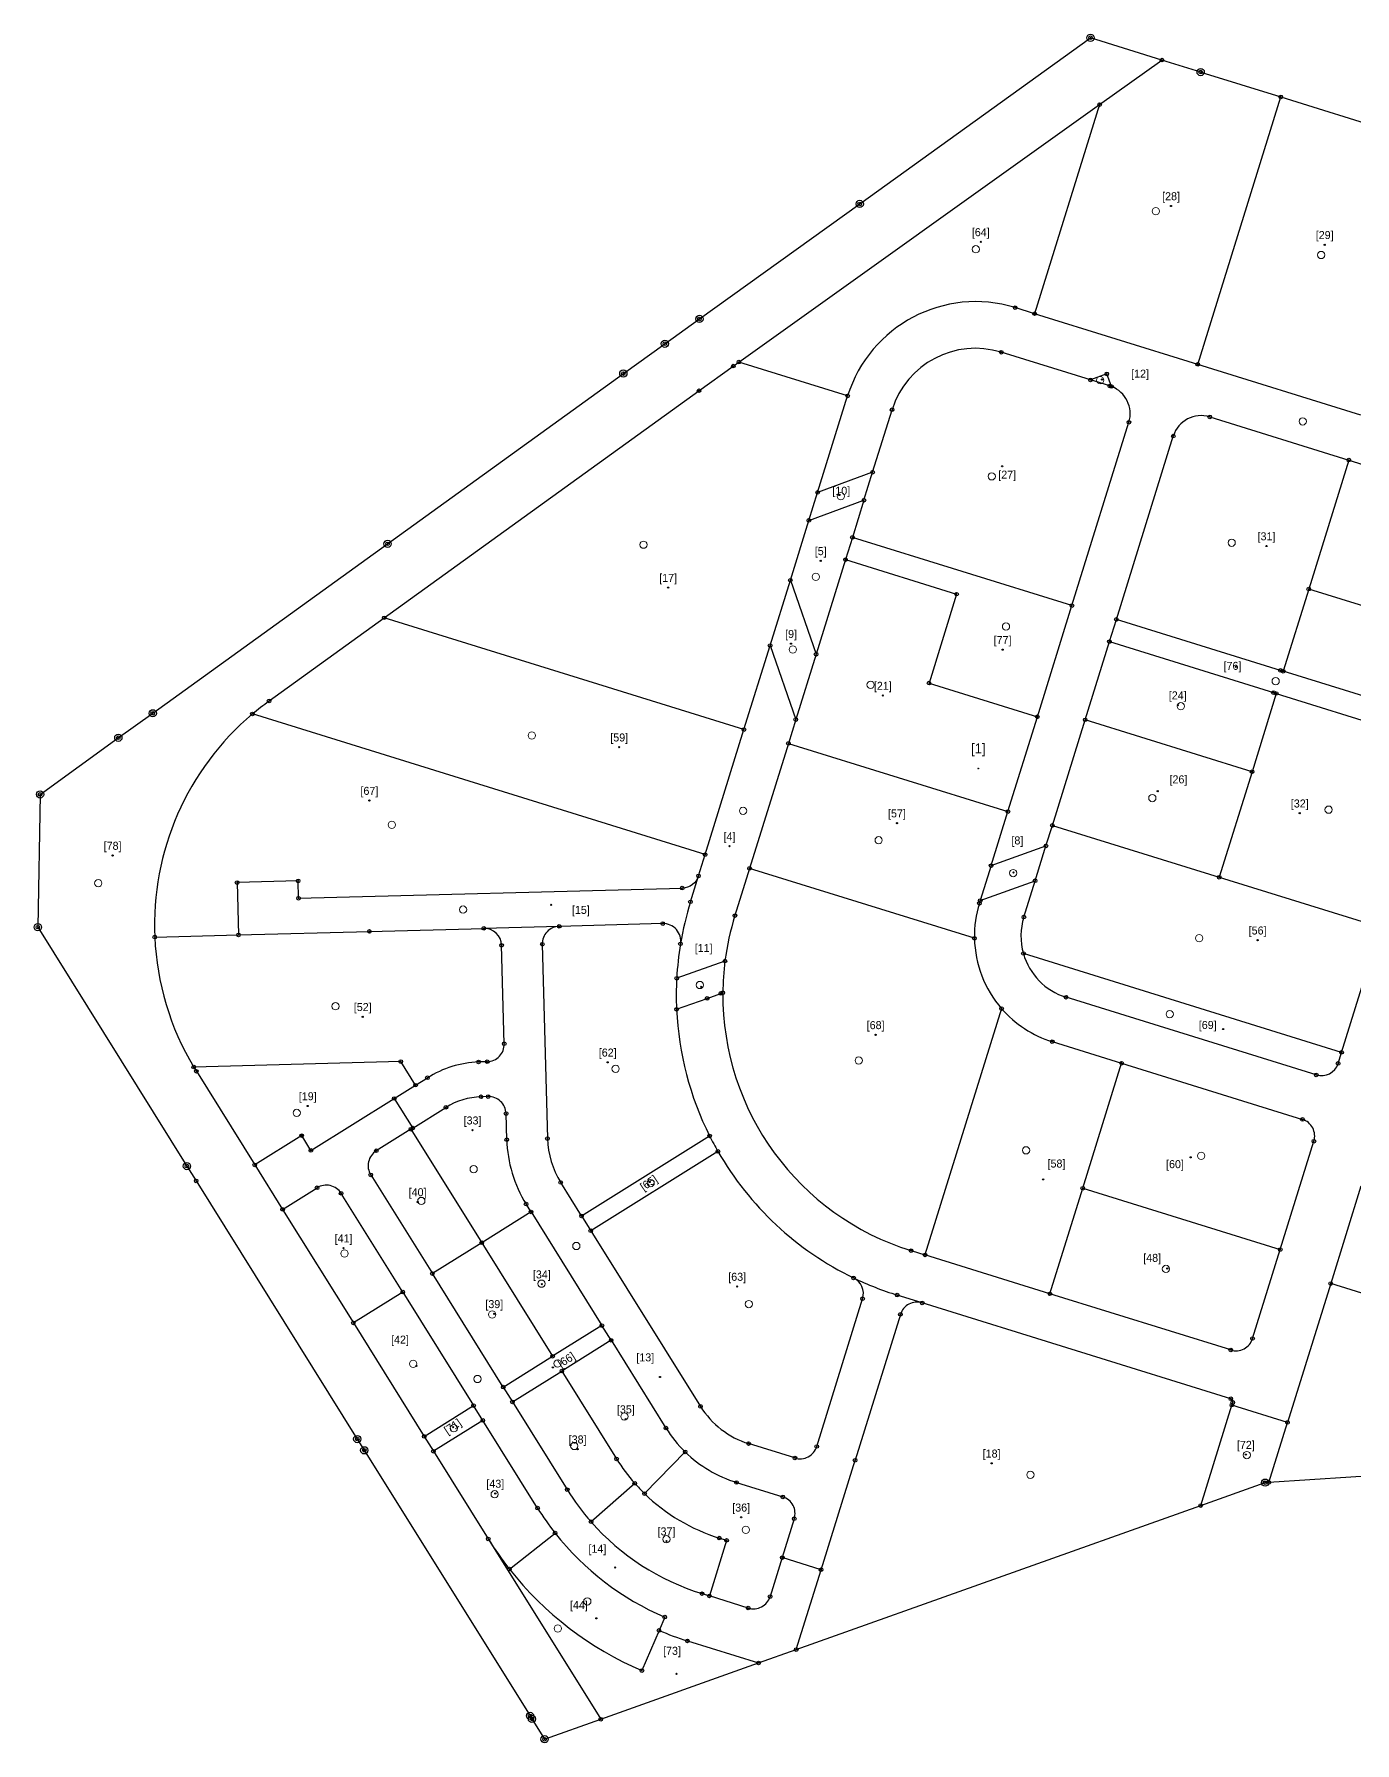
# Model space of a CAD drawing. Header units: metres. Extents: x 187012 to 187735, y 652446 to 653052.
# Drawn here: x 187012 to 187466, y 652446 to 653034 of the extents above; entities that cross this region are included whole.
import ezdxf
from ezdxf.enums import TextEntityAlignment as Align

# ---------------------------------------------------------------- set-up
doc = ezdxf.new("R2010")
doc.units = ezdxf.units.M
for name, color, linetype in [('C1603_0', 40, 'Continuous'), ('C1603_1', 40, 'Continuous'), ('C1610_0', 6, 'Continuous'), ('C1650', 5, 'Continuous'), ('C1662', 3, 'Continuous'), ('Ud_NewPoints', 7, 'Continuous')]:
    doc.layers.add(name, color=color, linetype=linetype)
doc.layers.add('pcls011', color=4, linetype='Continuous', lineweight=0)
doc.styles.add('HEBTXT', font='HEBTXT.shx')

# ---------------------------------------------------------------- blocks, each defined once
blk = doc.blocks.new('C1610')
for radius in [1, 0.5]:
    blk.add_circle((0, 0, 1), radius)
at = {"color": 255}
blk.add_point((0, 0), dxfattribs=at)
at = {"style": 'HEBTXT'}
blk.add_attdef('POINT_NAME', text='', height=1.2, dxfattribs=at).set_placement((0, 1.5), align=Align.BOTTOM_CENTER)
blk.add_attdef('MARK_DESC', text='', height=1.2, dxfattribs=at).set_placement((0.03, -1.73), align=Align.TOP_CENTER)
at = {"style": 'HEBTXT', "flags": 1}
for tag, p in [('MARK', (0, -4.26)), ('SOURCE', (0, -7.26)), ('CLASS', (0, -5.76)), ('TOPO', (0, -8.76)), ('COMMENT', (0, -11.76)), ('HEIGHT', (0, -10.26))]:
    blk.add_attdef(tag, text='', height=1, dxfattribs=at).set_placement(p, align=Align.MIDDLE)
blk = doc.blocks.new('C1603')
at = {"color": 255}
blk.add_circle((0, 0), 0.1, dxfattribs=at)
at = {"style": 'HEBTXT', "width": 3}
blk.add_attdef('CROSS', text='', height=4, dxfattribs=at).set_placement((0, 1.5), align=Align.MIDDLE)
at = {"color": 0, "style": 'HEBTXT'}
blk.add_attdef('PARCEL_NAME', text='', height=2.7, dxfattribs=at).set_placement((0, 1.5), align=Align.MIDDLE)
at = {"style": 'HEBTXT', "flags": 1}
for tag, p in [('PARCEL_STATUS', (0, -2.5)), ('GUSH', (0, -1)), ('PARCEL_SOURCE', (0, -4)), ('LEGAL_AREA', (0, -5.5)), ('PARCEL_PREVIOUS', (0, -8.5)), ('CALC_AREA', (0, -7)), ('GUSH_PREVIOUS', (0, -10)), ('TABA_PLAN', (0, -11.5)), ('TABA_MIGRASH', (0, -13)), ('TABA_YEUD', (0, -14.5)), ('COMMENT', (0, -16))]:
    blk.add_attdef(tag, text='', height=1, dxfattribs=at).set_placement(p, align=Align.MIDDLE)
blk = doc.blocks.new('C1611')
blk.add_circle((0, 0), 0.5)
at = {"color": 255}
blk.add_point((0, 0), dxfattribs=at)
at = {"style": 'HEBTXT'}
blk.add_attdef('POINT_NAME', text='', height=1.2, dxfattribs=at).set_placement((0, 1.5), align=Align.BOTTOM_CENTER)
blk.add_attdef('MARK_DESC', text='', height=1.2, dxfattribs=at).set_placement((0, -1.51), align=Align.TOP_CENTER)
at = {"style": 'HEBTXT', "flags": 1}
for tag, p in [('MARK', (0, -4.22)), ('SOURCE', (0, -7.22)), ('CLASS', (0, -5.72)), ('TOPO', (0, -8.72)), ('COMMENT', (0, -11.72)), ('HEIGHT', (0, -10.22))]:
    blk.add_attdef(tag, text='', height=1, dxfattribs=at).set_placement(p, align=Align.MIDDLE)
blk = doc.blocks.new('MRK')
blk.add_circle((0, 0), 1)

msp = doc.modelspace()

# ---------------------------------------------------------------- linework, layer by layer
at = {"layer": 'C1650'}
for p, q in [((187295.97, 652975.37), (187375.28, 653032.48)), ((187399.85, 653024.84), (187375.28, 653032.48)), ((187413.15, 653020.7), (187399.85, 653024.84)), ((187413.15, 653020.7), (187440.69, 653012.15)), ((187440.69, 653012.15), (187496.74, 652994.73)), ((187240.87, 652935.84), (187295.97, 652975.37)), ((187229.01, 652927.33), (187240.87, 652935.84)), ((187214.72, 652917.08), (187229.01, 652927.33)), ((187133.7, 652858.55), (187214.72, 652917.08)), ((187052.98, 652800.29), (187133.7, 652858.55)), ((187041.15, 652791.9), (187052.98, 652800.29)), ((187014.26, 652772.43), (187041.15, 652791.9)), ((187014.26, 652772.43), (187013.48, 652726.78)), ((187013.48, 652726.78), (187064.72, 652644.66)), ((187064.72, 652644.66), (187067.9, 652639.57)), ((187067.9, 652639.57), (187123.27, 652550.84)), ((187123.27, 652550.84), (187125.69, 652546.96)), ((187125.69, 652546.96), (187182.67, 652455.67)), ((187413.15, 652527.96), (187435.31, 652535.85)), ((187436.59, 652535.93), (187435.31, 652535.85)), ((187498.59, 652539.89), (187436.59, 652535.93)), ((187274.15, 652478.47), (187413.15, 652527.96)), ((187261.21, 652473.86), (187274.15, 652478.47)), ((187206.95, 652454.54), (187261.21, 652473.86)), ((187182.67, 652455.67), (187183.32, 652454.63)), ((187183.32, 652454.63), (187187.66, 652447.67)), ((187187.66, 652447.67), (187206.95, 652454.54))]:
    msp.add_line(p, q, dxfattribs=at)
at = {"layer": 'C1662'}
for p, q in [((187378.43, 653009.55), (187399.85, 653024.84)), ((187412.14, 652920.24), (187440.69, 653012.15)), ((187254.42, 652921.01), (187378.43, 653009.55)), ((187378.43, 653009.55), (187356.09, 652937.65)), ((187356.09, 652937.65), (187349.39, 652939.73)), ((187412.14, 652920.24), (187356.09, 652937.65)), ((187375.26, 652914.89), (187344.63, 652924.4)), ((187240.72, 652911.18), (187252.52, 652919.66)), ((187252.52, 652919.66), (187254.42, 652921.01)), ((187291.81, 652909.39), (187254.42, 652921.01)), ((187468.18, 652902.82), (187412.14, 652920.24)), ((187132.54, 652833.11), (187240.72, 652911.18)), ((187380.9, 652916.97), (187375.26, 652914.89)), ((187381.89, 652912.84), (187375.26, 652914.89)), ((187382.5, 652912.62), (187380.9, 652916.97)), ((187281.5, 652876.2), (187291.81, 652909.39)), ((187300.41, 652883.15), (187307.09, 652904.65)), ((187368.89, 652837.31), (187388.47, 652900.32)), ((187416.27, 652902.17), (187464.08, 652887.33)), ((187384.17, 652832.56), (187403.75, 652895.58)), ((187300.41, 652883.15), (187281.5, 652876.2)), ((187297.42, 652873.53), (187300.41, 652883.15)), ((187464.08, 652887.33), (187450.3, 652842.98)), ((187464.08, 652887.33), (187513.74, 652871.92)), ((187278.51, 652866.59), (187281.5, 652876.2)), ((187278.51, 652866.59), (187297.42, 652873.53)), ((187297.42, 652873.53), (187293.45, 652860.75)), ((187272.12, 652846.02), (187278.51, 652866.59)), ((187293.45, 652860.75), (187291.08, 652853.11)), ((187368.89, 652837.31), (187293.45, 652860.75)), ((187291.08, 652853.11), (187280.97, 652820.58)), ((187291.08, 652853.11), (187329.28, 652841.24)), ((187265.15, 652823.57), (187272.12, 652846.02)), ((187272.12, 652846.02), (187280.97, 652820.58)), ((187329.28, 652841.24), (187319.78, 652810.68)), ((187450.3, 652842.98), (187441.53, 652814.74)), ((187505.69, 652825.77), (187450.3, 652842.98)), ((187357.02, 652799.11), (187368.89, 652837.31)), ((187092.97, 652804.56), (187132.54, 652833.11)), ((187256.17, 652794.7), (187132.54, 652833.11)), ((187381.8, 652824.92), (187384.17, 652832.56)), ((187440.55, 652815.04), (187384.17, 652832.56)), ((187256.17, 652794.7), (187265.15, 652823.57)), ((187265.15, 652823.57), (187274, 652798.15)), ((187373.45, 652798.05), (187381.8, 652824.92)), ((187381.8, 652824.92), (187438.17, 652807.41)), ((187280.97, 652820.58), (187274, 652798.15)), ((187441.53, 652814.74), (187440.55, 652815.04)), ((187496.92, 652797.53), (187441.53, 652814.74)), ((187319.78, 652810.68), (187357.02, 652799.11)), ((187439.15, 652807.1), (187430.81, 652780.23)), ((187438.17, 652807.41), (187439.15, 652807.1)), ((187439.15, 652807.1), (187494.54, 652789.89)), ((187242.82, 652751.72), (187087.23, 652800.07)), ((187242.82, 652751.72), (187256.17, 652794.7)), ((187274, 652798.15), (187271.45, 652789.95)), ((187346.9, 652766.51), (187357.02, 652799.11)), ((187362.18, 652761.76), (187373.45, 652798.05)), ((187430.81, 652780.23), (187373.45, 652798.05)), ((187271.45, 652789.95), (187258.1, 652746.97)), ((187271.45, 652789.95), (187346.9, 652766.51)), ((187430.81, 652780.23), (187419.53, 652743.94)), ((187341.12, 652747.93), (187346.9, 652766.51)), ((187359.98, 652754.71), (187362.18, 652761.76)), ((187362.18, 652761.76), (187419.53, 652743.94)), ((187341.12, 652747.93), (187359.98, 652754.71)), ((187356.26, 652742.72), (187359.98, 652754.71)), ((187240.55, 652744.42), (187242.82, 652751.72)), ((187258.1, 652746.97), (187253.06, 652730.74)), ((187335.4, 652722.96), (187258.1, 652746.97)), ((187341.12, 652747.93), (187337.4, 652735.94)), ((187102.94, 652742.68), (187081.97, 652742.12)), ((187081.97, 652742.12), (187082.45, 652724.13)), ((187103.1, 652736.74), (187102.94, 652742.68)), ((187237.78, 652735.49), (187240.55, 652744.42)), ((187337.4, 652735.94), (187356.26, 652742.72)), ((187352.38, 652730.25), (187356.26, 652742.72)), ((187419.53, 652743.94), (187474.92, 652726.73)), ((187103.1, 652736.74), (187234.98, 652740.21)), ((187337.1, 652734.99), (187337.4, 652735.94)), ((187053.66, 652723.36), (187082.45, 652724.13)), ((187082.45, 652724.13), (187127.43, 652725.33)), ((187127.43, 652725.33), (187166.75, 652726.38)), ((187192.7, 652727.07), (187166.75, 652726.38)), ((187228.28, 652728.02), (187192.7, 652727.07)), ((187461.56, 652683.76), (187474.92, 652726.73)), ((187173.78, 652686.69), (187172.87, 652720.54)), ((187186.87, 652720.91), (187188.65, 652654.11)), ((187461.56, 652683.76), (187352.22, 652717.73)), ((187249.66, 652715.15), (187233.07, 652709.22)), ((187233.02, 652698.55), (187243.52, 652702.3)), ((187243.52, 652702.3), (187248.27, 652704)), ((187248.27, 652704), (187248.92, 652704.23)), ((187452.86, 652675.99), (187366.87, 652702.71)), ((187344.71, 652698.8), (187318.39, 652614.1)), ((187362.12, 652687.43), (187385.99, 652680.01)), ((187460.38, 652679.94), (187461.56, 652683.76)), ((187138.22, 652680.6), (187067.07, 652678.71)), ((187067.97, 652677.23), (187088.05, 652645.06)), ((187143.3, 652672.47), (187138.22, 652680.6)), ((187372.64, 652637.04), (187385.99, 652680.01)), ((187385.99, 652680.01), (187448.12, 652660.71)), ((187135.97, 652667.89), (187143.3, 652672.47)), ((187143.3, 652672.47), (187147.39, 652675.02)), ((187107.34, 652650.03), (187135.97, 652667.89)), ((187135.97, 652667.89), (187142.32, 652657.71)), ((187142.32, 652657.71), (187153.75, 652664.84)), ((187168.26, 652668.54), (187165.81, 652668.47)), ((187174.66, 652653.73), (187174.42, 652662.7)), ((187104.17, 652655.12), (187088.05, 652645.06)), ((187107.34, 652650.03), (187104.17, 652655.12)), ((187141.69, 652657.32), (187129.82, 652649.91)), ((187141.69, 652657.32), (187142.32, 652657.71)), ((187141.69, 652657.32), (187166.05, 652618.3)), ((187200.36, 652627.53), (187244.38, 652655.01)), ((187440.5, 652615.96), (187452.07, 652653.2)), ((187247.23, 652649.71), (187203.54, 652622.44)), ((187088.05, 652645.06), (187097.58, 652629.79)), ((187127.9, 652641.64), (187149.08, 652607.71)), ((187097.58, 652629.79), (187109.46, 652637.2)), ((187138.9, 652601.36), (187117.72, 652635.29)), ((187200.36, 652627.53), (187193.19, 652639.02)), ((187361.36, 652600.75), (187372.64, 652637.04)), ((187372.64, 652637.04), (187440.5, 652615.96)), ((187468.21, 652637.71), (187457.83, 652604.29)), ((187097.58, 652629.79), (187121.93, 652590.77)), ((187183.01, 652628.89), (187181.31, 652631.61)), ((187183.01, 652628.89), (187166.05, 652618.3)), ((187183.01, 652628.89), (187207.37, 652589.86)), ((187200.36, 652627.53), (187203.54, 652622.44)), ((187166.05, 652618.3), (187149.08, 652607.71)), ((187166.05, 652618.3), (187190.4, 652579.27)), ((187203.54, 652622.44), (187241.24, 652562.03)), ((187313.62, 652615.59), (187318.39, 652614.1)), ((187361.36, 652600.75), (187318.39, 652614.1)), ((187431, 652585.4), (187440.5, 652615.96)), ((187173.43, 652568.68), (187149.08, 652607.71)), ((187138.9, 652601.36), (187121.93, 652590.77)), ((187138.9, 652601.36), (187163.25, 652562.33)), ((187317.46, 652597.64), (187308.87, 652600.31)), ((187423.49, 652581.45), (187361.36, 652600.75)), ((187457.83, 652604.29), (187442.99, 652556.54)), ((187568.67, 652569.85), (187457.83, 652604.29)), ((187281.19, 652548.28), (187296.96, 652599.06)), ((187423.52, 652564.68), (187317.46, 652597.64)), ((187121.93, 652590.77), (187146.29, 652551.74)), ((187207.37, 652589.86), (187190.4, 652579.27)), ((187210.54, 652584.77), (187207.37, 652589.86)), ((187309.95, 652593.69), (187294.38, 652543.56)), ((187210.54, 652584.77), (187193.58, 652574.18)), ((187210.54, 652584.77), (187229.36, 652554.62)), ((187173.43, 652568.68), (187190.4, 652579.27)), ((187176.61, 652563.59), (187193.58, 652574.18)), ((187193.58, 652574.18), (187212.39, 652544.03)), ((187173.43, 652568.68), (187176.61, 652563.59)), ((187146.29, 652551.74), (187163.25, 652562.33)), ((187166.43, 652557.24), (187163.25, 652562.33)), ((187176.61, 652563.59), (187195.43, 652533.45)), ((187413.15, 652527.96), (187423.88, 652562.48)), ((187423.88, 652562.48), (187424.18, 652563.43)), ((187442.99, 652556.54), (187423.88, 652562.48)), ((187166.43, 652557.24), (187149.46, 652546.65)), ((187185.25, 652527.09), (187166.43, 652557.24)), ((187436.59, 652535.93), (187442.99, 652556.54)), ((187146.29, 652551.74), (187149.46, 652546.65)), ((187273.68, 652544.33), (187257.79, 652549.27)), ((187149.46, 652546.65), (187168.28, 652516.5)), ((187235.97, 652546.41), (187222.01, 652532.1)), ((187282.69, 652505.93), (187294.38, 652543.56)), ((187218.66, 652535.61), (187203.65, 652522.39)), ((187253.63, 652535.9), (187269.52, 652530.96)), ((187175.56, 652506.14), (187191.27, 652518.52)), ((187273.47, 652523.45), (187269.32, 652510.08)), ((187168.28, 652516.5), (187206.95, 652454.54)), ((187250.22, 652516.02), (187244.28, 652496.92)), ((187250.22, 652516.02), (187247.7, 652516.8)), ((187269.32, 652510.08), (187265.16, 652496.71)), ((187282.69, 652505.93), (187269.32, 652510.08)), ((187274.15, 652478.47), (187282.69, 652505.93)), ((187241.76, 652497.7), (187244.28, 652496.92)), ((187257.65, 652492.76), (187244.28, 652496.92)), ((187228.95, 652489.64), (187226.99, 652485.05)), ((187226.99, 652485.05), (187221.09, 652471.25)), ((187236.72, 652481.47), (187261.21, 652473.86))]:
    msp.add_line(p, q, dxfattribs=at)
for points in [[(187349.39, 652939.73, 0.413314), (187291.81, 652909.39)], [(187344.63, 652924.4, 0.414116), (187307.09, 652904.65)], [(187382.5, 652912.62, 0.01621), (187381.89, 652912.84)], [(187388.47, 652900.32, 0.395445), (187382.5, 652912.62, 0.39396)], [(187416.27, 652902.17, 0.414116), (187403.75, 652895.58)], [(187087.23, 652800.07, 0.232232), (187053.66, 652723.36)], [(187087.23, 652800.07, -0.01921), (187092.97, 652804.56)], [(187240.55, 652744.42, -0.321107), (187234.98, 652740.21)], [(187237.78, 652735.49, 0.034394), (187234.36, 652721.05, 0.034394)], [(187337.1, 652734.99, 0.080495), (187335.4, 652722.96)], [(187253.06, 652730.74, 0.04343), (187249.66, 652715.15)], [(187352.38, 652730.25, 0.145241), (187352.22, 652717.73)], [(187053.66, 652723.36, 0.124591), (187067.07, 652678.71, 0.124591)], [(187172.87, 652720.54, 0.412456), (187166.75, 652726.38)], [(187192.7, 652727.07, 0.414215), (187186.87, 652720.91)], [(187234.36, 652721.05, 0.471161), (187228.28, 652728.02)], [(187234.36, 652721.05, 0.027566), (187233.07, 652709.22)], [(187335.4, 652722.96, 0.175583), (187344.71, 652698.8)], [(187352.22, 652717.73, 0.253709), (187366.87, 652702.71)], [(187249.66, 652715.15, 0.029785), (187248.92, 652704.23)], [(187233.07, 652709.22, 0.024712), (187233.02, 652698.55)], [(187248.92, 652704.23, 0.330857), (187313.62, 652615.59)], [(187233.02, 652698.55, 0.105319), (187244.38, 652655.01)], [(187344.71, 652698.8, 0.139459), (187362.12, 652687.43)], [(187167.94, 652680.54, 0.414214), (187173.78, 652686.69)], [(187067.07, 652678.71, 0.004555), (187067.97, 652677.23)], [(187164.96, 652680.45, 0.129825), (187147.39, 652675.02)], [(187167.94, 652680.54, 0.001323), (187164.96, 652680.45)], [(187452.86, 652675.99, 0.413607), (187460.38, 652679.94)], [(187165.81, 652668.47, 0.13359), (187153.75, 652664.84)], [(187174.42, 652662.7, 0.414214), (187168.26, 652668.54)], [(187452.07, 652653.2, 0.414214), (187448.12, 652660.71)], [(187174.66, 652653.73, 0.133592), (187181.31, 652631.61)], [(187188.65, 652654.11, 0.133592), (187193.19, 652639.02)], [(187244.38, 652655.01, 0.013921), (187247.23, 652649.71)], [(187129.82, 652649.91, 0.414214), (187127.9, 652641.64)], [(187247.23, 652649.71, 0.150911), (187293.85, 652606.24, 0.150911)], [(187117.72, 652635.29, 0.414214), (187109.46, 652637.2)], [(187293.85, 652606.24, 0.037438), (187308.87, 652600.31)], [(187296.96, 652599.06, 0.371022), (187293.85, 652606.24)], [(187423.49, 652581.45, 0.414214), (187431, 652585.4)], [(187241.24, 652562.03, 0.179806), (187257.79, 652549.27)], [(187229.36, 652554.62, 0.06009), (187235.97, 652546.41)], [(187273.68, 652544.33, 0.414214), (187281.19, 652548.28)], [(187212.39, 652544.03, 0.041074), (187218.66, 652535.61)], [(187235.97, 652546.41, 0.118436), (187253.63, 652535.9)], [(187218.66, 652535.61, 0.018969), (187222.01, 652532.1)], [(187195.43, 652533.45, 0.041074), (187203.65, 652522.39)], [(187222.01, 652532.1, 0.118436), (187247.7, 652516.8)], [(187273.47, 652523.45, 0.414214), (187269.52, 652530.96)], [(187185.25, 652527.09, 0.027306), (187191.27, 652518.52)], [(187191.27, 652518.52, 0.12558), (187228.95, 652489.64)], [(187203.65, 652522.39, 0.137715), (187241.76, 652497.7)], [(187168.28, 652516.5, 0.027306), (187175.56, 652506.14)], [(187175.56, 652506.14, 0.12558), (187221.09, 652471.25)], [(187257.65, 652492.76, 0.414214), (187265.16, 652496.71)], [(187226.99, 652485.05, 0.025685), (187236.72, 652481.47)]]:
    msp.add_lwpolyline(points, format="xyb", dxfattribs=at)
at = {"layer": 'C1662', "elevation": 0}
for points in [[(187317.46, 652597.64, 0.414214), (187309.95, 652593.69)], [(187424.18, 652563.43, 0.414214), (187423.52, 652564.68)]]:
    msp.add_lwpolyline(points, format="xyb", dxfattribs=at)

# ---------------------------------------------------------------- block references
at = {"layer": 'C1603_0'}
ref = msp.add_blockref('C1603', (187336.71, 652781.32), dxfattribs=dict(at, xscale=1.25, yscale=1.25, zscale=1.25))
ref.add_attrib('PARCEL_NAME', '[1]', dxfattribs={"layer": '0', "color": 0, "height": 3.375, "style": 'HEBTXT'}).set_placement((187336.71, 652787.82), align=Align.MIDDLE)
at = {"layer": 'C1603_1'}
ref = msp.add_blockref('C1603', (187402.97, 652974.68), dxfattribs=dict(at, xscale=2, yscale=2, zscale=2))
ref.add_attrib('PARCEL_NAME', '[28]', dxfattribs={"layer": '0', "color": 0, "height": 2.75, "style": 'HEBTXT'}).set_placement((187402.97, 652977.68), align=Align.MIDDLE)
ref = msp.add_blockref('C1603', (187337.57, 652962.33), dxfattribs=dict(at, xscale=2, yscale=2, zscale=2))
ref.add_attrib('PARCEL_NAME', '[64]', dxfattribs={"layer": '0', "color": 0, "height": 2.75, "style": 'HEBTXT'}).set_placement((187337.57, 652965.33), align=Align.MIDDLE)
ref = msp.add_blockref('C1603', (187455.77, 652961.34), dxfattribs=dict(at, xscale=2, yscale=2, zscale=2))
ref.add_attrib('PARCEL_NAME', '[29]', dxfattribs={"layer": '0', "color": 0, "height": 2.75, "style": 'HEBTXT'}).set_placement((187455.77, 652964.34), align=Align.MIDDLE)
ref = msp.add_blockref('C1603', (187379.23, 652915.02), dxfattribs=dict(at, xscale=2, yscale=2, zscale=2))
ref.add_attrib('PARCEL_NAME', '[12]', dxfattribs={"layer": '0', "color": 0, "height": 2.75, "style": 'HEBTXT'}).set_placement((187392.32, 652916.69), align=Align.MIDDLE)
ref = msp.add_blockref('C1603', (187344.9, 652885.19), dxfattribs=dict(at, xscale=2, yscale=2, zscale=2))
ref.add_attrib('PARCEL_NAME', '[27]', dxfattribs={"layer": '0', "color": 0, "height": 2.75, "style": 'HEBTXT'}).set_placement((187346.65, 652881.99), align=Align.MIDDLE)
ref = msp.add_blockref('C1603', (187288.96, 652875.31), dxfattribs=dict(at, xscale=2, yscale=2, zscale=2))
ref.add_attrib('PARCEL_NAME', '[10]', dxfattribs={"layer": '0', "color": 0, "height": 2.75, "style": 'HEBTXT'}).set_placement((187289.63, 652876.45), align=Align.MIDDLE)
ref = msp.add_blockref('C1603', (187435.77, 652857.78), dxfattribs=dict(at, xscale=2, yscale=2, zscale=2))
ref.add_attrib('PARCEL_NAME', '[31]', dxfattribs={"layer": '0', "color": 0, "height": 2.75, "style": 'HEBTXT'}).set_placement((187435.77, 652860.78), align=Align.MIDDLE)
ref = msp.add_blockref('C1603', (187282.56, 652852.69), dxfattribs=dict(at, xscale=2, yscale=2, zscale=2))
ref.add_attrib('PARCEL_NAME', '[5]', dxfattribs={"layer": '0', "color": 0, "height": 2.75, "style": 'HEBTXT'}).set_placement((187282.56, 652855.69), align=Align.MIDDLE)
ref = msp.add_blockref('C1603', (187230.12, 652843.49), dxfattribs=dict(at, xscale=2, yscale=2, zscale=2))
ref.add_attrib('PARCEL_NAME', '[17]', dxfattribs={"layer": '0', "color": 0, "height": 2.75, "style": 'HEBTXT'}).set_placement((187230.12, 652846.49), align=Align.MIDDLE)
ref = msp.add_blockref('C1603', (187272.37, 652824.21), dxfattribs=dict(at, xscale=2, yscale=2, zscale=2))
ref.add_attrib('PARCEL_NAME', '[9]', dxfattribs={"layer": '0', "color": 0, "height": 2.75, "style": 'HEBTXT'}).set_placement((187272.37, 652827.21), align=Align.MIDDLE)
ref = msp.add_blockref('C1603', (187345.07, 652822.16), dxfattribs=dict(at, xscale=2, yscale=2, zscale=2))
ref.add_attrib('PARCEL_NAME', '[77]', dxfattribs={"layer": '0', "color": 0, "height": 2.75, "style": 'HEBTXT'}).set_placement((187345.07, 652825.16), align=Align.MIDDLE)
ref = msp.add_blockref('C1603', (187425.24, 652816.27), dxfattribs=dict(at, xscale=2, yscale=2, zscale=2))
ref.add_attrib('PARCEL_NAME', '[76]', dxfattribs={"layer": '0', "color": 0, "height": 2.75, "style": 'HEBTXT'}).set_placement((187424.09, 652816.26), align=Align.MIDDLE)
ref = msp.add_blockref('C1603', (187303.9, 652806.4), dxfattribs=dict(at, xscale=2, yscale=2, zscale=2))
ref.add_attrib('PARCEL_NAME', '[21]', dxfattribs={"layer": '0', "color": 0, "height": 2.75, "style": 'HEBTXT'}).set_placement((187303.9, 652809.4), align=Align.MIDDLE)
ref = msp.add_blockref('C1603', (187405.27, 652803.11), dxfattribs=dict(at, xscale=2, yscale=2, zscale=2))
ref.add_attrib('PARCEL_NAME', '[24]', dxfattribs={"layer": '0', "color": 0, "height": 2.75, "style": 'HEBTXT'}).set_placement((187405.27, 652806.11), align=Align.MIDDLE)
ref = msp.add_blockref('C1603', (187213.31, 652788.65), dxfattribs=dict(at, xscale=2, yscale=2, zscale=2))
ref.add_attrib('PARCEL_NAME', '[59]', dxfattribs={"layer": '0', "color": 0, "height": 2.75, "style": 'HEBTXT'}).set_placement((187213.31, 652791.65), align=Align.MIDDLE)
ref = msp.add_blockref('C1603', (187398.37, 652773.52), dxfattribs=dict(at, xscale=2, yscale=2, zscale=2))
ref.add_attrib('PARCEL_NAME', '[26]', dxfattribs={"layer": '0', "color": 0, "height": 2.75, "style": 'HEBTXT'}).set_placement((187405.51, 652777.24), align=Align.MIDDLE)
ref = msp.add_blockref('C1603', (187127.44, 652770.3), dxfattribs=dict(at, xscale=2, yscale=2, zscale=2))
ref.add_attrib('PARCEL_NAME', '[67]', dxfattribs={"layer": '0', "color": 0, "height": 2.75, "style": 'HEBTXT'}).set_placement((187127.44, 652773.3), align=Align.MIDDLE)
ref = msp.add_blockref('C1603', (187447.2, 652765.95), dxfattribs=dict(at, xscale=2, yscale=2, zscale=2))
ref.add_attrib('PARCEL_NAME', '[32]', dxfattribs={"layer": '0', "color": 0, "height": 2.75, "style": 'HEBTXT'}).set_placement((187447.2, 652768.95), align=Align.MIDDLE)
ref = msp.add_blockref('C1603', (187308.76, 652762.55), dxfattribs=dict(at, xscale=2, yscale=2, zscale=2))
ref.add_attrib('PARCEL_NAME', '[57]', dxfattribs={"layer": '0', "color": 0, "height": 2.75, "style": 'HEBTXT'}).set_placement((187308.76, 652765.55), align=Align.MIDDLE)
ref = msp.add_blockref('C1603', (187251.21, 652754.61), dxfattribs=dict(at, xscale=2, yscale=2, zscale=2))
ref.add_attrib('PARCEL_NAME', '[4]', dxfattribs={"layer": '0', "color": 0, "height": 2.75, "style": 'HEBTXT'}).set_placement((187251.21, 652757.61), align=Align.MIDDLE)
ref = msp.add_blockref('C1603', (187039.18, 652751.41), dxfattribs=dict(at, xscale=2, yscale=2, zscale=2))
ref.add_attrib('PARCEL_NAME', '[78]', dxfattribs={"layer": '0', "color": 0, "height": 2.75, "style": 'HEBTXT'}).set_placement((187039.18, 652754.41), align=Align.MIDDLE)
ref = msp.add_blockref('C1603', (187348.84, 652745.57), dxfattribs=dict(at, xscale=2, yscale=2, zscale=2))
ref.add_attrib('PARCEL_NAME', '[8]', dxfattribs={"layer": '0', "color": 0, "height": 2.75, "style": 'HEBTXT'}).set_placement((187350.15, 652756.25), align=Align.MIDDLE)
ref = msp.add_blockref('C1603', (187189.93, 652734.48), dxfattribs=dict(at, xscale=2, yscale=2, zscale=2))
ref.add_attrib('PARCEL_NAME', '[15]', dxfattribs={"layer": '0', "color": 0, "height": 2.75, "style": 'HEBTXT'}).set_placement((187200.11, 652732.38), align=Align.MIDDLE)
ref = msp.add_blockref('C1603', (187432.72, 652722.29), dxfattribs=dict(at, xscale=2, yscale=2, zscale=2))
ref.add_attrib('PARCEL_NAME', '[56]', dxfattribs={"layer": '0', "color": 0, "height": 2.75, "style": 'HEBTXT'}).set_placement((187432.72, 652725.29), align=Align.MIDDLE)
ref = msp.add_blockref('C1603', (187241.46, 652706.28), dxfattribs=dict(at, xscale=2, yscale=2, zscale=2))
ref.add_attrib('PARCEL_NAME', '[11]', dxfattribs={"layer": '0', "color": 0, "height": 2.75, "style": 'HEBTXT'}).set_placement((187242.33, 652719.28), align=Align.MIDDLE)
ref = msp.add_blockref('C1603', (187125.15, 652695.98), dxfattribs=dict(at, xscale=2, yscale=2, zscale=2))
ref.add_attrib('PARCEL_NAME', '[52]', dxfattribs={"layer": '0', "color": 0, "height": 2.75, "style": 'HEBTXT'}).set_placement((187125.15, 652698.98), align=Align.MIDDLE)
ref = msp.add_blockref('C1603', (187301.43, 652689.77), dxfattribs=dict(at, xscale=2, yscale=2, zscale=2))
ref.add_attrib('PARCEL_NAME', '[68]', dxfattribs={"layer": '0', "color": 0, "height": 2.75, "style": 'HEBTXT'}).set_placement((187301.43, 652692.77), align=Align.MIDDLE)
ref = msp.add_blockref('C1603', (187420.86, 652691.77), dxfattribs=dict(at, xscale=2, yscale=2, zscale=2))
ref.add_attrib('PARCEL_NAME', '[69]', dxfattribs={"layer": '0', "color": 0, "height": 2.75, "style": 'HEBTXT'}).set_placement((187415.58, 652692.82), align=Align.MIDDLE)
ref = msp.add_blockref('C1603', (187209.35, 652680.34), dxfattribs=dict(at, xscale=2, yscale=2, zscale=2))
ref.add_attrib('PARCEL_NAME', '[62]', dxfattribs={"layer": '0', "color": 0, "height": 2.75, "style": 'HEBTXT'}).set_placement((187209.35, 652683.34), align=Align.MIDDLE)
ref = msp.add_blockref('C1603', (187106.25, 652665.32), dxfattribs=dict(at, xscale=2, yscale=2, zscale=2))
ref.add_attrib('PARCEL_NAME', '[19]', dxfattribs={"layer": '0', "color": 0, "height": 2.75, "style": 'HEBTXT'}).set_placement((187106.25, 652668.32), align=Align.MIDDLE)
ref = msp.add_blockref('C1603', (187162.89, 652657), dxfattribs=dict(at, xscale=2, yscale=2, zscale=2))
ref.add_attrib('PARCEL_NAME', '[33]', dxfattribs={"layer": '0', "color": 0, "height": 2.75, "style": 'HEBTXT'}).set_placement((187162.89, 652660), align=Align.MIDDLE)
ref = msp.add_blockref('C1603', (187359.04, 652640.1), dxfattribs=dict(at, xscale=2, yscale=2, zscale=2))
ref.add_attrib('PARCEL_NAME', '[58]', dxfattribs={"layer": '0', "color": 0, "height": 2.75, "style": 'HEBTXT'}).set_placement((187363.59, 652645.19), align=Align.MIDDLE)
ref = msp.add_blockref('C1603', (187409.7, 652647.69), dxfattribs=dict(at, xscale=2, yscale=2, zscale=2))
ref.add_attrib('PARCEL_NAME', '[60]', dxfattribs={"layer": '0', "color": 0, "height": 2.75, "style": 'HEBTXT'}).set_placement((187404.32, 652644.98), align=Align.MIDDLE)
ref = msp.add_blockref('C1603', (187223.79, 652639.2), dxfattribs=dict(at, xscale=2, yscale=2, zscale=2, rotation=34.35890992738346))
ref.add_attrib('PARCEL_NAME', '[65]', dxfattribs={"layer": '0', "color": 0, "height": 2.75, "rotation": 34.35891, "style": 'HEBTXT'}).set_placement((187223.64, 652638.62), align=Align.MIDDLE)
ref = msp.add_blockref('C1603', (187144.01, 652632.33), dxfattribs=dict(at, xscale=2, yscale=2, zscale=2))
ref.add_attrib('PARCEL_NAME', '[40]', dxfattribs={"layer": '0', "color": 0, "height": 2.75, "style": 'HEBTXT'}).set_placement((187144.01, 652635.33), align=Align.MIDDLE)
ref = msp.add_blockref('C1603', (187118.56, 652616.45), dxfattribs=dict(at, xscale=2, yscale=2, zscale=2))
ref.add_attrib('PARCEL_NAME', '[41]', dxfattribs={"layer": '0', "color": 0, "height": 2.75, "style": 'HEBTXT'}).set_placement((187118.56, 652619.45), align=Align.MIDDLE)
ref = msp.add_blockref('C1603', (187401.67, 652609.44), dxfattribs=dict(at, xscale=2, yscale=2, zscale=2))
ref.add_attrib('PARCEL_NAME', '[48]', dxfattribs={"layer": '0', "color": 0, "height": 2.75, "style": 'HEBTXT'}).set_placement((187396.48, 652612.77), align=Align.MIDDLE)
ref = msp.add_blockref('C1603', (187186.71, 652604.08), dxfattribs=dict(at, xscale=2, yscale=2, zscale=2))
ref.add_attrib('PARCEL_NAME', '[34]', dxfattribs={"layer": '0', "color": 0, "height": 2.75, "style": 'HEBTXT'}).set_placement((187186.71, 652607.08), align=Align.MIDDLE)
ref = msp.add_blockref('C1603', (187253.85, 652603.27), dxfattribs=dict(at, xscale=2, yscale=2, zscale=2))
ref.add_attrib('PARCEL_NAME', '[63]', dxfattribs={"layer": '0', "color": 0, "height": 2.75, "style": 'HEBTXT'}).set_placement((187253.85, 652606.27), align=Align.MIDDLE)
ref = msp.add_blockref('C1603', (187170.37, 652593.88), dxfattribs=dict(at, xscale=2, yscale=2, zscale=2))
ref.add_attrib('PARCEL_NAME', '[39]', dxfattribs={"layer": '0', "color": 0, "height": 2.75, "style": 'HEBTXT'}).set_placement((187170.37, 652596.88), align=Align.MIDDLE)
ref = msp.add_blockref('C1603', (187143.66, 652576), dxfattribs=dict(at, xscale=2, yscale=2, zscale=2))
ref.add_attrib('PARCEL_NAME', '[42]', dxfattribs={"layer": '0', "color": 0, "height": 2.75, "style": 'HEBTXT'}).set_placement((187137.96, 652584.67), align=Align.MIDDLE)
ref = msp.add_blockref('C1603', (187190.51, 652575.48), dxfattribs=dict(at, xscale=2, yscale=2, zscale=2, rotation=32.64301713478209))
ref.add_attrib('PARCEL_NAME', '[66]', dxfattribs={"layer": '0', "color": 0, "height": 2.75, "rotation": 32.64302, "style": 'HEBTXT'}).set_placement((187195.32, 652577.82), align=Align.MIDDLE)
ref = msp.add_blockref('C1603', (187227.34, 652572.19), dxfattribs=dict(at, xscale=2, yscale=2, zscale=2))
ref.add_attrib('PARCEL_NAME', '[13]', dxfattribs={"layer": '0', "color": 0, "height": 2.75, "style": 'HEBTXT'}).set_placement((187222.26, 652578.57), align=Align.MIDDLE)
ref = msp.add_blockref('C1603', (187215.58, 652557.71), dxfattribs=dict(at, xscale=2, yscale=2, zscale=2))
ref.add_attrib('PARCEL_NAME', '[35]', dxfattribs={"layer": '0', "color": 0, "height": 2.75, "style": 'HEBTXT'}).set_placement((187215.58, 652560.71), align=Align.MIDDLE)
ref = msp.add_blockref('C1603', (187156.23, 652554.91), dxfattribs=dict(at, xscale=2, yscale=2, zscale=2, rotation=34.07575085213222))
ref.add_attrib('PARCEL_NAME', '[71]', dxfattribs={"layer": '0', "color": 0, "height": 2.75, "rotation": 34.07575, "style": 'HEBTXT'}).set_placement((187156.23, 652554.91), align=Align.MIDDLE)
ref = msp.add_blockref('C1603', (187199.01, 652547.35), dxfattribs=dict(at, xscale=2, yscale=2, zscale=2))
ref.add_attrib('PARCEL_NAME', '[38]', dxfattribs={"layer": '0', "color": 0, "height": 2.75, "style": 'HEBTXT'}).set_placement((187199.01, 652550.35), align=Align.MIDDLE)
ref = msp.add_blockref('C1603', (187341.3, 652542.5), dxfattribs=dict(at, xscale=2, yscale=2, zscale=2))
ref.add_attrib('PARCEL_NAME', '[18]', dxfattribs={"layer": '0', "color": 0, "height": 2.75, "style": 'HEBTXT'}).set_placement((187341.3, 652545.5), align=Align.MIDDLE)
ref = msp.add_blockref('C1603', (187428.68, 652545.49), dxfattribs=dict(at, xscale=2, yscale=2, zscale=2))
ref.add_attrib('PARCEL_NAME', '[72]', dxfattribs={"layer": '0', "color": 0, "height": 2.75, "style": 'HEBTXT'}).set_placement((187428.68, 652548.49), align=Align.MIDDLE)
ref = msp.add_blockref('C1603', (187170.72, 652532.14), dxfattribs=dict(at, xscale=2, yscale=2, zscale=2))
ref.add_attrib('PARCEL_NAME', '[43]', dxfattribs={"layer": '0', "color": 0, "height": 2.75, "style": 'HEBTXT'}).set_placement((187170.72, 652535.14), align=Align.MIDDLE)
ref = msp.add_blockref('C1603', (187255.22, 652523.94), dxfattribs=dict(at, xscale=2, yscale=2, zscale=2))
ref.add_attrib('PARCEL_NAME', '[36]', dxfattribs={"layer": '0', "color": 0, "height": 2.75, "style": 'HEBTXT'}).set_placement((187255.22, 652526.94), align=Align.MIDDLE)
ref = msp.add_blockref('C1603', (187229.55, 652515.75), dxfattribs=dict(at, xscale=2, yscale=2, zscale=2))
ref.add_attrib('PARCEL_NAME', '[37]', dxfattribs={"layer": '0', "color": 0, "height": 2.75, "style": 'HEBTXT'}).set_placement((187229.55, 652518.75), align=Align.MIDDLE)
ref = msp.add_blockref('C1603', (187211.91, 652506.68), dxfattribs=dict(at, xscale=2, yscale=2, zscale=2))
ref.add_attrib('PARCEL_NAME', '[14]', dxfattribs={"layer": '0', "color": 0, "height": 2.75, "style": 'HEBTXT'}).set_placement((187205.8, 652512.78), align=Align.MIDDLE)
ref = msp.add_blockref('C1603', (187205.44, 652489.23), dxfattribs=dict(at, xscale=2, yscale=2, zscale=2))
ref.add_attrib('PARCEL_NAME', '[44]', dxfattribs={"layer": '0', "color": 0, "height": 2.75, "style": 'HEBTXT'}).set_placement((187199.45, 652493.44), align=Align.MIDDLE)
ref = msp.add_blockref('C1603', (187233.02, 652470.16), dxfattribs=dict(at, xscale=2, yscale=2, zscale=2))
ref.add_attrib('PARCEL_NAME', '[73]', dxfattribs={"layer": '0', "color": 0, "height": 2.75, "style": 'HEBTXT'}).set_placement((187231.45, 652477.71), align=Align.MIDDLE)
at = {"layer": 'C1610_0', "xscale": 1.25, "yscale": 1.25, "zscale": 1.25}
for p in [(187375.28, 653032.48), (187413.15, 653020.7), (187295.97, 652975.37, 200), (187240.87, 652935.84, 200), (187229.01, 652927.33, 200), (187214.72, 652917.08, 200), (187133.7, 652858.55, 200), (187052.98, 652800.29, 200), (187041.15, 652791.9, 200), (187014.26, 652772.43, 200), (187013.48, 652726.78, 200), (187064.72, 652644.66, 200), (187123.27, 652550.84, 200), (187125.69, 652546.96, 200), (187435.31, 652535.85), (187182.67, 652455.67, 200), (187183.32, 652454.63, 200), (187187.66, 652447.67)]:
    msp.add_blockref('C1610', p, dxfattribs=at)
at = {"layer": 'pcls011', "xscale": 1.25, "yscale": 1.25, "zscale": 1.25}
for p in [(187397.76, 652972.87), (187335.85, 652959.79), (187454.54, 652957.83), (187378.61, 652914.81), (187448.22, 652900.63), (187341.34, 652881.74), (187289.48, 652874.92), (187221.65, 652858.25), (187423.81, 652858.93), (187280.87, 652847.22), (187346.24, 652830.12), (187273, 652822.24), (187299.71, 652810.08), (187438.93, 652811.36), (187406.35, 652802.72), (187183.29, 652792.67), (187396.54, 652771.16), (187255.87, 652766.76), (187457.12, 652767.17), (187135.13, 652761.95), (187302.47, 652756.66), (187034.25, 652741.91), (187348.71, 652745.38), (187159.63, 652732.81), (187412.62, 652723), (187241.01, 652706.9), (187115.77, 652699.59), (187402.51, 652696.87), (187295.62, 652680.96), (187212.07, 652678.09), (187102.46, 652662.94), (187353.13, 652650.08), (187413.31, 652648.19), (187163.28, 652643.58), (187224.12, 652638.83), (187145.29, 652632.67), (187198.56, 652617.19), (187118.86, 652614.59), (187401.22, 652609.3), (187186.61, 652604.24), (187169.64, 652593.65), (187257.83, 652597.23), (187142.5, 652576.7), (187192.12, 652576.81), (187164.61, 652571.48), (187215.09, 652558.6), (187156.44, 652554.54), (187197.85, 652548.45), (187429.03, 652545.33), (187354.63, 652538.55), (187170.49, 652531.85), (187256.81, 652519.64), (187229.52, 652516.39), (187202.35, 652495.04), (187192.22, 652485.72)]:
    msp.add_blockref('MRK', p, dxfattribs=at)
at = {"layer": 'Ud_NewPoints', "xscale": 1.25, "yscale": 1.25, "zscale": 1.25}
for p in [(187399.85, 653024.84), (187440.69, 653012.15, 200), (187378.43, 653009.55, 200), (187349.39, 652939.73, 200), (187356.09, 652937.65, 200), (187344.63, 652924.4, 200), (187252.52, 652919.66, 200), (187254.42, 652921.01, 200), (187380.9, 652916.97, 200), (187412.14, 652920.24, 200), (187240.72, 652911.18, 200), (187375.26, 652914.89, 200), (187381.89, 652912.84, 200), (187382.5, 652912.62, 200), (187291.81, 652909.39, 200), (187307.09, 652904.65, 200), (187388.47, 652900.32, 200), (187416.27, 652902.17, 200), (187403.75, 652895.58, 200), (187464.08, 652887.33, 200), (187300.41, 652883.15, 200), (187281.5, 652876.2, 200), (187297.42, 652873.53, 200), (187278.51, 652866.59, 200), (187293.45, 652860.75, 200), (187291.08, 652853.11, 200), (187272.12, 652846.02, 200), (187329.28, 652841.24, 200), (187450.3, 652842.98, 200), (187368.89, 652837.31, 200), (187132.54, 652833.11, 200), (187384.17, 652832.56, 200), (187265.15, 652823.57, 200), (187381.8, 652824.92, 200), (187280.97, 652820.58, 200), (187440.55, 652815.04), (187441.53, 652814.74, 200), (187319.78, 652810.68, 200), (187438.17, 652807.41), (187439.15, 652807.1, 200), (187087.23, 652800.07, 200), (187092.97, 652804.56, 200), (187357.02, 652799.11, 200), (187256.17, 652794.7, 200), (187274, 652798.15, 200), (187373.45, 652798.05, 200), (187271.45, 652789.95, 200), (187430.81, 652780.23, 200), (187346.9, 652766.51, 200), (187362.18, 652761.76, 200), (187359.98, 652754.71, 200), (187242.82, 652751.72, 200), (187258.1, 652746.97, 200), (187341.12, 652747.93, 200), (187081.97, 652742.12, 200), (187102.94, 652742.68, 200), (187240.55, 652744.42, 200), (187356.26, 652742.72, 200), (187419.53, 652743.94, 200), (187103.1, 652736.74, 200), (187234.98, 652740.21, 200), (187237.78, 652735.49, 200), (187337.1, 652734.99, 200), (187337.4, 652735.94, 200), (187253.06, 652730.74, 200), (187352.38, 652730.25, 200), (187053.66, 652723.36, 200), (187082.45, 652724.13, 200), (187127.43, 652725.33), (187166.75, 652726.38, 200), (187192.7, 652727.07, 200), (187228.28, 652728.02, 200), (187335.4, 652722.96, 200), (187172.87, 652720.54, 200), (187186.87, 652720.91, 200), (187234.36, 652721.05, 200), (187352.22, 652717.73, 200), (187249.66, 652715.15, 200), (187233.07, 652709.22, 200), (187243.52, 652702.3), (187248.27, 652704), (187248.92, 652704.23, 200), (187366.87, 652702.71, 200), (187233.02, 652698.55, 200), (187344.71, 652698.8, 200), (187362.12, 652687.43, 200), (187173.78, 652686.69, 200), (187461.56, 652683.76, 200), (187067.07, 652678.71, 200), (187067.97, 652677.23, 200), (187138.22, 652680.6, 200), (187164.96, 652680.45, 200), (187167.94, 652680.54, 200), (187385.99, 652680.01, 200), (187452.86, 652675.99, 200), (187460.38, 652679.94, 200), (187143.3, 652672.47, 200), (187147.39, 652675.02, 200), (187135.97, 652667.89, 200), (187153.75, 652664.84, 200), (187165.81, 652668.47, 200), (187168.26, 652668.54, 200), (187174.42, 652662.7, 200), (187448.12, 652660.71, 200), (187104.17, 652655.12, 200), (187141.69, 652657.32, 200), (187142.32, 652657.71, 200), (187174.66, 652653.73, 200), (187188.65, 652654.11, 200), (187244.38, 652655.01, 200), (187452.07, 652653.2, 200), (187107.34, 652650.03, 200), (187129.82, 652649.91, 200), (187247.23, 652649.71, 200), (187088.05, 652645.06, 200), (187127.9, 652641.64, 200), (187067.9, 652639.57), (187109.46, 652637.2, 200), (187117.72, 652635.29, 200), (187193.19, 652639.02, 200), (187372.64, 652637.04, 200), (187097.58, 652629.79, 200), (187181.31, 652631.61, 200), (187183.01, 652628.89, 200), (187200.36, 652627.53, 200), (187166.05, 652618.3, 200), (187203.54, 652622.44, 200), (187313.62, 652615.59, 200), (187318.39, 652614.1, 200), (187440.5, 652615.96, 200), (187149.08, 652607.71, 200), (187293.85, 652606.24, 200), (187138.9, 652601.36, 200), (187308.87, 652600.31, 200), (187361.36, 652600.75, 200), (187457.83, 652604.29, 200), (187296.96, 652599.06, 200), (187309.95, 652593.69, 200), (187317.46, 652597.64, 200), (187121.93, 652590.77, 200), (187207.37, 652589.86, 200), (187210.54, 652584.77, 200), (187431, 652585.4, 200), (187190.4, 652579.27, 200), (187423.49, 652581.45, 200), (187193.58, 652574.18, 200), (187173.43, 652568.68, 200), (187423.52, 652564.68, 200), (187163.25, 652562.33, 200), (187176.61, 652563.59, 200), (187241.24, 652562.03, 200), (187423.88, 652562.48, 200), (187424.18, 652563.43, 200), (187166.43, 652557.24, 200), (187229.36, 652554.62, 200), (187442.99, 652556.54, 200), (187146.29, 652551.74, 200), (187149.46, 652546.65, 200), (187235.97, 652546.41, 200), (187257.79, 652549.27, 200), (187281.19, 652548.28, 200), (187212.39, 652544.03, 200), (187273.68, 652544.33, 200), (187294.38, 652543.56), (187218.66, 652535.61, 200), (187253.63, 652535.9, 200), (187436.59, 652535.93, 200), (187195.43, 652533.45, 200), (187222.01, 652532.1, 200), (187269.52, 652530.96, 200), (187185.25, 652527.09, 200), (187273.47, 652523.45, 200), (187413.15, 652527.96, 200), (187191.27, 652518.52, 200), (187203.65, 652522.39, 200), (187168.28, 652516.5, 200), (187247.7, 652516.8, 200), (187250.22, 652516.02, 200), (187175.56, 652506.14, 200), (187269.32, 652510.08, 200), (187282.69, 652505.93, 200), (187241.76, 652497.7, 200), (187244.28, 652496.92, 200), (187265.16, 652496.71, 200), (187228.95, 652489.64, 200), (187257.65, 652492.76, 200), (187226.99, 652485.05, 200), (187236.72, 652481.47, 200), (187274.15, 652478.47, 200), (187221.09, 652471.25, 200), (187261.21, 652473.86, 200), (187206.95, 652454.54, 200)]:
    msp.add_blockref('C1611', p, dxfattribs=at)

doc.saveas('drawing.dxf')
